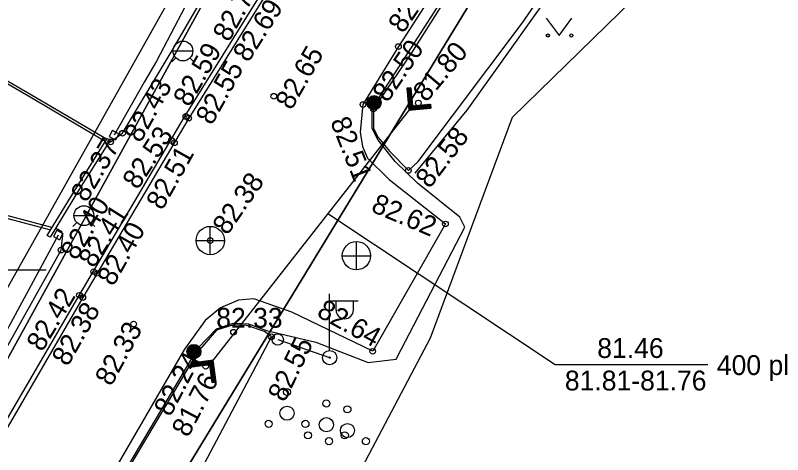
# Model space of a CAD drawing. Extents: x 632023 to 632360, y 6447035 to 6447662.
# Drawn here: x 632150.91 to 632177.98, y 6447143.48 to 6447158.98 of the extents above; entities that cross this region are included whole.
import ezdxf

# ---------------------------------------------------------------- set-up
doc = ezdxf.new("R2010")
doc.units = 0
for name, color, linetype in [('AED', 7, 'Continuous'), ('HALJASTUS', 7, 'Continuous'), ('KKAEV', 7, 'Continuous'), ('KORGUS-EH2000', 7, 'Continuous'), ('MOOTPIIR', 7, 'Continuous'), ('PIIR', 7, 'Continuous'), ('POST', 7, 'Continuous'), ('PUU', 7, 'Continuous'), ('SKTRASS', 7, 'Continuous'), ('TEE', 7, 'Continuous'), ('TRUUP', 7, 'Continuous'), ('VEEKOGU', 7, 'Continuous'), ('VKAEV', 7, 'Continuous'), ('VORK', 7, 'Continuous')]:
    doc.layers.add(name, color=color, linetype=linetype)

msp = doc.modelspace()

# ---------------------------------------------------------------- linework, layer by layer
at = {"layer": 'AED'}
for p, q in [((632154.341, 6447154.929), (632154.219, 6447154.711)), ((632154.341, 6447154.929), (632154.559, 6447154.807)), ((632154.559, 6447154.807), (632154.437, 6447154.589)), ((632154.219, 6447154.711), (632154.437, 6447154.589)), ((632152.371, 6447151.401), (632152.249, 6447151.183)), ((632152.371, 6447151.401), (632152.589, 6447151.279)), ((632152.589, 6447151.279), (632152.467, 6447151.061)), ((632152.249, 6447151.183), (632152.467, 6447151.061))]:
    msp.add_line(p, q, dxfattribs=at)
for points in [[(632157.409, 6447160.277), (632155.887, 6447157.368), (632155.458, 6447156.62), (632154.389, 6447154.759)], [(632152.419, 6447151.231), (632150.503, 6447147.667), (632147.633, 6447142.511), (632144.933, 6447137.536), (632142.258, 6447132.671), (632139.957, 6447128.501), (632137.707, 6447124.394), (632135.785, 6447121.087)]]:
    msp.add_lwpolyline(points, dxfattribs=at)
at = {"layer": 'HALJASTUS'}
for p, q in [((632169.634, 6447158.879), (632170.097, 6447158.273)), ((632170.097, 6447158.273), (632170.543, 6447158.879))]:
    msp.add_line(p, q, dxfattribs=at)
msp.add_lwpolyline([(632165.01, 6447153.409), (632166.844, 6447155.638), (632170.583, 6447160.874), (632173.811, 6447165.756), (632175.072, 6447166.664), (632175.087, 6447167.38), (632175.041, 6447168.019), (632175.703, 6447168.673), (632177.954, 6447172.255), (632179.22, 6447174.665), (632179.842, 6447179.023), (632180.518, 6447181.36), (632181.542, 6447182.143), (632181.683, 6447184.834), (632181.703, 6447187.255), (632182.113, 6447187.633), (632182.823, 6447188.222)], dxfattribs=at)
for centre in [(632169.696, 6447158.273), (632170.525, 6447158.273)]:
    msp.add_circle(centre, 0.055, dxfattribs=at)
at = {"layer": 'KKAEV'}
for p, q in [((632157.787, 6447150.536), (632157.787, 6447151.536)), ((632157.287, 6447151.036), (632158.287, 6447151.036)), ((632162.943, 6447150), (632162.943, 6447151)), ((632162.443, 6447150.5), (632163.443, 6447150.5))]:
    msp.add_line(p, q, dxfattribs=at)
for centre in [(632157.787, 6447151.036), (632162.943, 6447150.5)]:
    msp.add_circle(centre, 0.5, dxfattribs=at)
at = {"layer": 'KORGUS-EH2000'}
for centre in [(632164.424, 6447157.881), (632160.028, 6447156.128), (632163.174, 6447155.836), (632163.565, 6447155.9), (632165.127, 6447155.89), (632163.544, 6447155.685), (632156.924, 6447155.417), (632157.025, 6447155.356), (632154.689, 6447154.822), (632154.271, 6447154.519), (632156.421, 6447154.565), (632156.52, 6447154.488), (632164.774, 6447153.511), (632166.084, 6447151.621), (632157.787, 6447151.036), (632152.519, 6447150.698), (632153.672, 6447149.935), (632153.794, 6447149.877), (632153.168, 6447149.103), (632153.287, 6447149.025), (632155.082, 6447148.088), (632158.606, 6447147.8), (632159.944, 6447147.639), (632163.516, 6447147.126), (632157.278, 6447147.11), (632157.624, 6447146.598)]:
    msp.add_circle(centre, 0.1, dxfattribs=at)
at = {"layer": 'MOOTPIIR'}
for points in [[(632122.821, 6447099.861), (632157.62, 6447161.817), (632161.709, 6447169.096), (632167.956, 6447180.22), (632170.491, 6447193.725), (632169.723, 6447206.007), (632159.062, 6447208.962), (632159.289, 6447214.417), (632149.884, 6447217.543), (632147.128, 6447220.043), (632152.584, 6447221.777), (632161.676, 6447220.697), (632172.416, 6447220.015), (632167.927, 6447224.391), (632170.988, 6447227.531), (632181.423, 6447231.153), (632186.85, 6447245.814), (632204.524, 6447254.566), (632231.062, 6447259.453), (632257.089, 6447258.771), (632268.17, 6447254.679), (632277.547, 6447247.496), (632281.695, 6447227.8), (632284.65, 6447225.698)], [(632286.923, 6447209.843), (632283.827, 6447207.494), (632279.251, 6447205.467), (632265.385, 6447205.41), (632212.195, 6447198.62), (632184.634, 6447195.523), (632182.986, 6447176.571), (632176.053, 6447162.819), (632168.438, 6447155.374), (632165.54, 6447147.589), (632162.585, 6447141.963)]]:
    msp.add_lwpolyline(points, dxfattribs=at)
at = {"layer": 'PIIR'}
msp.add_lwpolyline([(632245.428, 6447040.561), (632240.28, 6447043.35), (632233.15, 6447048.46), (632220.69, 6447059.16), (632200.39, 6447078.27), (632142.76, 6447111.5), (632139.33, 6447110.64), (632132.69, 6447114.25), (632161.06, 6447165.85), (632167.24, 6447172.52), (632172.02, 6447181.01), (632170.71, 6447206.69), (632181.18, 6447207.06), (632177.12, 6447178.4), (632167.15, 6447159.75), (632147.18, 6447126.98), (632145.29, 6447123.53), (632148.79, 6447114.89), (632197.32, 6447087.21), (632239.71, 6447053.82), (632244.12, 6447049.64), (632252.02, 6447044.97), (632254.064, 6447044.345)], dxfattribs=at)
for points in [[(632155.74, 6447168.61), (632161.06, 6447165.85), (632132.69, 6447114.25), (632139.33, 6447110.64), (632124.53, 6447080.23), (632054.12, 6447082.79), (632072.41, 6447132.21), (632102.35, 6447186.26), (632113.34, 6447206.05), (632137.32, 6447192.31), (632144.84, 6447183.58), (632140.82, 6447176.55), (632155.48, 6447168.17)], [(632167.15, 6447159.75), (632220.09, 6447166.23), (632230.67, 6447104.66), (632202.81, 6447100.87), (632147.18, 6447126.98)]]:
    msp.add_lwpolyline(points, close=True, dxfattribs=at)
at = {"layer": 'POST'}
for p, q in [((632161.998, 6447147.153), (632161.998, 6447149.153)), ((632161.998, 6447148.903), (632162.998, 6447148.903)), ((632162.225, 6447148.582), (632162.225, 6447148.903)), ((632162.837, 6447148.582), (632162.837, 6447148.903)), ((632160.164, 6447147.541), (632161.998, 6447146.903)), ((632161.998, 6447146.903), (632161.998, 6447146.903))]:
    msp.add_line(p, q, dxfattribs=at)
for centre, radius in [((632163.565, 6447155.9), 0.25), ((632163.565, 6447155.9), 0.225), ((632163.565, 6447155.9), 0.2), ((632163.565, 6447155.9), 0.175), ((632163.565, 6447155.9), 0.15), ((632163.565, 6447155.9), 0.125), ((632163.565, 6447155.9), 0.1), ((632163.565, 6447155.9), 0.075), ((632163.565, 6447155.9), 0.05), ((632163.565, 6447155.9), 0.025), ((632160.164, 6447147.541), 0.2), ((632157.207, 6447147.12), 0.25), ((632157.207, 6447147.12), 0.225), ((632157.207, 6447147.12), 0.2), ((632157.207, 6447147.12), 0.175), ((632157.207, 6447147.12), 0.15), ((632157.207, 6447147.12), 0.125), ((632157.207, 6447147.12), 0.1), ((632157.207, 6447147.12), 0.075), ((632157.207, 6447147.12), 0.05), ((632157.207, 6447147.12), 0.025), ((632161.998, 6447146.903), 0.25), ((632161.998, 6447146.903), 0.0234)]:
    msp.add_circle(centre, radius, dxfattribs=at)
msp.add_arc((632162.531, 6447148.582), 0.306, 180, 0, dxfattribs=at)
at = {"layer": 'PUU'}
for centre, radius in [((632160.494, 6447145.69), 0.125), ((632161.883, 6447145.284), 0.125), ((632160.494, 6447144.94), 0.25), ((632162.626, 6447145.079), 0.125), ((632161.883, 6447144.534), 0.25), ((632159.844, 6447144.565), 0.125), ((632161.144, 6447144.565), 0.125), ((632162.626, 6447144.329), 0.25), ((632161.233, 6447144.159), 0.125), ((632162.533, 6447144.159), 0.125), ((632161.976, 6447143.954), 0.125), ((632163.276, 6447143.954), 0.125)]:
    msp.add_circle(centre, radius, dxfattribs=at)
at = {"layer": 'SKTRASS'}
msp.add_lwpolyline([(632154.142, 6447154.633), (632154.248, 6447154.577), (632153.173, 6447152.866), (632152.133, 6447151.158), (632152.031, 6447151.219), (632153.077, 6447152.923)], close=True, dxfattribs=at)
at = {"layer": 'TEE'}
for points in [[(632148.241, 6447140.554), (632150.166, 6447143.97), (632153.158, 6447149.101), (632156.897, 6447155.434), (632159.967, 6447160.381), (632162.806, 6447164.793), (632165.92, 6447169.647), (632167.453, 6447172.008), (632168.598, 6447173.895), (632169.123, 6447174.744), (632169.891, 6447176.285), (632170.646, 6447177.967)], [(632170.784, 6447177.909), (632170.365, 6447176.975), (632170.026, 6447176.221), (632169.255, 6447174.671), (632168.726, 6447173.817), (632167.58, 6447171.928), (632166.046, 6447169.566), (632162.932, 6447164.712), (632160.094, 6447160.301), (632157.025, 6447155.356), (632153.287, 6447149.025), (632150.296, 6447143.895), (632148.372, 6447140.481)], [(632154.201, 6447154.502), (632154.271, 6447154.519), (632154.689, 6447154.822), (632156.477, 6447157.807), (632157.849, 6447160.173), (632158.091, 6447160.294), (632158.714, 6447161.238), (632161.505, 6447165.674), (632164.293, 6447170.002), (632166.125, 6447172.798), (632167.727, 6447175.433), (632168.299, 6447176.657)], [(632171.853, 6447169.323), (632170.061, 6447166.564), (632168.219, 6447163.874), (632167.484, 6447162.625), (632164.424, 6447157.881), (632163.174, 6447155.836), (632163.078, 6447154.861), (632163.153, 6447154.353), (632163.336, 6447153.939), (632164.098, 6447153.192), (632166.084, 6447151.621), (632163.516, 6447147.126), (632160.666, 6447148.51), (632159.326, 6447148.973), (632158.786, 6447148.935), (632158.151, 6447148.658), (632157.601, 6447148.211), (632156.882, 6447147.201), (632151.761, 6447138.378)], [(632152.122, 6447138.409), (632157.353, 6447147.252), (632158.004, 6447147.914), (632158.589, 6447148.115), (632159.129, 6447148.09), (632159.765, 6447147.866), (632161.509, 6447147.444), (632163.356, 6447146.726), (632164.343, 6447146.854), (632164.521, 6447147.195), (632166.769, 6447151.512), (632166.588, 6447151.862), (632165.096, 6447153.056), (632164.304, 6447153.83), (632163.712, 6447154.576), (632163.501, 6447154.991), (632163.501, 6447155.343), (632163.501, 6447155.694), (632168.552, 6447163.553), (632171.651, 6447168.518), (632171.974, 6447169.252)], [(632139.756, 6447150.326), (632143.883, 6447149.95), (632148.495, 6447149.471), (632150.051, 6447151.965), (632152.149, 6447151.416), (632152.192, 6447151.496), (632150.015, 6447152.075), (632148.47, 6447149.57), (632143.872, 6447150.022), (632139.8, 6447150.42)], [(632135.73, 6447120.984), (632135.853, 6447120.926), (632136.022, 6447120.987), (632137.033, 6447122.748), (632142.091, 6447132.029), (632145.608, 6447138.314), (632147.008, 6447140.905), (632149.026, 6447144.474), (632152.519, 6447150.698), (632152.585, 6447151.224), (632152.543, 6447151.343), (632152.327, 6447151.477)]]:
    msp.add_lwpolyline(points, dxfattribs=at)
msp.add_lwpolyline([(632149.55, 6447158.536), (632149.483, 6447158.57), (632148.911, 6447157.567), (632151.43, 6447156.103), (632154.081, 6447154.547), (632154.127, 6447154.618), (632151.472, 6447156.169), (632149.024, 6447157.589)], close=True, dxfattribs=at)
at = {"layer": 'TRUUP'}
for p, q in [((632164.858, 6447156.424), (632164.716, 6447156.409)), ((632164.829, 6447156.421), (632164.739, 6447156.186)), ((632164.857, 6447156.423), (632164.744, 6447156.13)), ((632164.858, 6447156.424), (632164.921, 6447155.791)), ((632164.716, 6447156.409), (632164.794, 6447155.635)), ((632164.745, 6447156.412), (632164.722, 6447156.351)), ((632164.773, 6447156.415), (632164.727, 6447156.296)), ((632164.801, 6447156.418), (632164.733, 6447156.241)), ((632164.863, 6447156.37), (632164.75, 6447156.075)), ((632164.869, 6447156.315), (632164.755, 6447156.02)), ((632164.874, 6447156.26), (632164.761, 6447155.964)), ((632164.88, 6447156.204), (632164.766, 6447155.909)), ((632164.885, 6447156.149), (632164.772, 6447155.854)), ((632164.787, 6447156.416), (632164.858, 6447155.713)), ((632164.891, 6447156.094), (632164.777, 6447155.799)), ((632164.896, 6447156.039), (632164.783, 6447155.743)), ((632164.902, 6447155.983), (632164.788, 6447155.688)), ((632164.907, 6447155.928), (632164.795, 6447155.635)), ((632157.83, 6447146.734), (632164.858, 6447155.713)), ((632164.794, 6447155.635), (632165.568, 6447155.713)), ((632164.913, 6447155.873), (632164.823, 6447155.638)), ((632164.919, 6447155.818), (632164.851, 6447155.641)), ((632164.858, 6447155.713), (632165.561, 6447155.784)), ((632164.936, 6447155.792), (632164.878, 6447155.643)), ((632164.963, 6447155.795), (632164.906, 6447155.646)), ((632164.921, 6447155.791), (632165.554, 6447155.854)), ((632164.991, 6447155.798), (632164.934, 6447155.649)), ((632165.019, 6447155.801), (632164.962, 6447155.652)), ((632165.047, 6447155.803), (632164.99, 6447155.655)), ((632165.075, 6447155.806), (632165.018, 6447155.657)), ((632165.103, 6447155.809), (632165.046, 6447155.66)), ((632165.131, 6447155.812), (632165.073, 6447155.663)), ((632165.158, 6447155.815), (632165.101, 6447155.666)), ((632165.186, 6447155.817), (632165.129, 6447155.669)), ((632165.214, 6447155.82), (632165.157, 6447155.671)), ((632165.242, 6447155.823), (632165.185, 6447155.674)), ((632165.27, 6447155.826), (632165.213, 6447155.677)), ((632165.298, 6447155.829), (632165.241, 6447155.68)), ((632165.326, 6447155.831), (632165.268, 6447155.683)), ((632165.353, 6447155.834), (632165.296, 6447155.685)), ((632165.381, 6447155.837), (632165.324, 6447155.688)), ((632165.409, 6447155.84), (632165.352, 6447155.691)), ((632165.437, 6447155.843), (632165.38, 6447155.694)), ((632165.465, 6447155.845), (632165.408, 6447155.697)), ((632165.493, 6447155.848), (632165.436, 6447155.699)), ((632165.521, 6447155.851), (632165.463, 6447155.702)), ((632165.548, 6447155.854), (632165.491, 6447155.705)), ((632165.558, 6447155.81), (632165.519, 6447155.708)), ((632165.564, 6447155.755), (632165.547, 6447155.711)), ((632165.554, 6447155.854), (632165.568, 6447155.713)), ((632157.891, 6447146.814), (632157.12, 6447146.712)), ((632157.138, 6447146.571), (632157.12, 6447146.712)), ((632157.125, 6447146.67), (632157.141, 6447146.715)), ((632157.83, 6447146.734), (632157.129, 6447146.641)), ((632157.133, 6447146.615), (632157.169, 6447146.718)), ((632157.144, 6447146.572), (632157.196, 6447146.722)), ((632157.172, 6447146.575), (632157.224, 6447146.726)), ((632157.199, 6447146.579), (632157.252, 6447146.729)), ((632157.227, 6447146.583), (632157.28, 6447146.733)), ((632157.255, 6447146.586), (632157.308, 6447146.737)), ((632157.283, 6447146.59), (632157.335, 6447146.74)), ((632157.31, 6447146.593), (632157.363, 6447146.744)), ((632157.338, 6447146.597), (632157.391, 6447146.748)), ((632157.366, 6447146.601), (632157.419, 6447146.751)), ((632157.394, 6447146.604), (632157.446, 6447146.755)), ((632157.422, 6447146.608), (632157.474, 6447146.759)), ((632157.449, 6447146.612), (632157.502, 6447146.762)), ((632157.477, 6447146.615), (632157.53, 6447146.766)), ((632157.505, 6447146.619), (632157.557, 6447146.77)), ((632157.533, 6447146.623), (632157.585, 6447146.773)), ((632157.56, 6447146.626), (632157.613, 6447146.777)), ((632157.588, 6447146.63), (632157.641, 6447146.781)), ((632157.616, 6447146.634), (632157.668, 6447146.784)), ((632157.644, 6447146.637), (632157.696, 6447146.788)), ((632157.671, 6447146.641), (632157.724, 6447146.791)), ((632157.699, 6447146.645), (632157.752, 6447146.795)), ((632157.727, 6447146.648), (632157.779, 6447146.799)), ((632157.755, 6447146.652), (632157.807, 6447146.802)), ((632157.772, 6447146.627), (632157.835, 6447146.806)), ((632157.78, 6447146.572), (632157.863, 6447146.81)), ((632157.787, 6447146.517), (632157.89, 6447146.813)), ((632157.794, 6447146.462), (632157.898, 6447146.761)), ((632157.801, 6447146.407), (632157.906, 6447146.706)), ((632157.923, 6447146.033), (632157.83, 6447146.734)), ((632157.993, 6447146.042), (632157.891, 6447146.814)), ((632157.769, 6447146.654), (632157.138, 6447146.571)), ((632157.852, 6447146.023), (632157.769, 6447146.654)), ((632157.809, 6447146.352), (632157.913, 6447146.651)), ((632157.816, 6447146.297), (632157.92, 6447146.595)), ((632157.823, 6447146.242), (632157.927, 6447146.54)), ((632157.83, 6447146.187), (632157.935, 6447146.485)), ((632157.838, 6447146.132), (632157.942, 6447146.43)), ((632157.845, 6447146.076), (632157.949, 6447146.375)), ((632157.853, 6447146.023), (632157.956, 6447146.32)), ((632157.881, 6447146.027), (632157.964, 6447146.265)), ((632157.908, 6447146.031), (632157.971, 6447146.21)), ((632157.936, 6447146.034), (632157.978, 6447146.155)), ((632157.852, 6447146.023), (632157.993, 6447146.042)), ((632157.964, 6447146.038), (632157.985, 6447146.1))]:
    msp.add_line(p, q, dxfattribs=at)
msp.add_lwpolyline([(632175.342, 6447146.648), (632169.95, 6447146.648), (632161.939, 6447151.984)], dxfattribs=at)
at = {"layer": 'VEEKOGU'}
for points in [[(632163.544, 6447155.685), (632163.544, 6447154.994), (632163.712, 6447154.676), (632164.12, 6447154.175), (632164.774, 6447153.511), (632165.125, 6447153.82), (632168.79, 6447158.703), (632170.36, 6447160.977), (632173.675, 6447165.858), (632174.104, 6447167.522), (632174.082, 6447168.202), (632173.967, 6447168.568), (632173.619, 6447169.13), (632172.975, 6447169.28), (632172.252, 6447169.202), (632171.847, 6447168.637), (632168.658, 6447163.621), (632164.863, 6447157.62), (632163.544, 6447155.685)], [(632142.959, 6447121.588), (632142.621, 6447120.606), (632142.841, 6447119.842), (632143.108, 6447119.456), (632143.691, 6447119.15), (632144.186, 6447119.134), (632145.083, 6447119.572), (632149.653, 6447128.231), (632151.657, 6447131.877), (632154.271, 6447136.892), (632159.944, 6447147.639), (632159.704, 6447147.821), (632159.078, 6447148.035), (632158.606, 6447148.064), (632158.004, 6447147.876), (632157.338, 6447147.095), (632152.122, 6447138.34), (632147.369, 6447129.538), (632142.959, 6447121.588)]]:
    msp.add_lwpolyline(points, dxfattribs=at)
at = {"layer": 'VKAEV'}
for p, q in [((632156.47, 6447157.727), (632157.17, 6447157.727)), ((632156.573, 6447157.48), (632156.433, 6447157.34)), ((632157.067, 6447157.48), (632157.207, 6447157.34)), ((632152.976, 6447151.915), (632153.676, 6447151.915)), ((632153.079, 6447151.668), (632152.939, 6447151.528)), ((632153.573, 6447151.668), (632153.713, 6447151.528))]:
    msp.add_line(p, q, dxfattribs=at)
for centre in [(632156.82, 6447157.727), (632153.326, 6447151.915)]:
    msp.add_circle(centre, 0.35, dxfattribs=at)
at = {"layer": 'VORK'}
msp.add_line((632148, 6447150), (632152, 6447150), dxfattribs=at)

# ---------------------------------------------------------------- texts
at = {"layer": 'KORGUS-EH2000'}
for s, rotation, p in [('82.58', 55.9744, (632164.591, 6447158.314)), ('82.74', 60.69, (632158.441, 6447158.01)), ('82.69', 57.5928, (632159.127, 6447157.289)), ('82.50', 55.8525, (632164.039, 6447155.877)), ('82.59', 60.1172, (632157.039, 6447155.717)), ('82.65', 60.1952, (632160.647, 6447155.605)), ('81.80', 49.9138, (632165.408, 6447155.886)), ('82.55', 60.8431, (632157.841, 6447155.075)), ('82.43', 60.9088, (632155.32, 6447154.452)), ('82.51', 291.6444, (632162.009, 6447155.239)), ('82.53', 56.9506, (632155.224, 6447152.8)), ('82.58', 52.6724, (632165.524, 6447152.84)), ('82.37', 59.4055, (632153.419, 6447152.349)), ('82.51', 60.7086, (632156.091, 6447152.073)), ('82.38', 55.3453, (632158.387, 6447151.193)), ('82.62', 337.0459, (632163.421, 6447152.075)), ('82.40', 58.9649, (632153.058, 6447150.303)), ('82.41', 57.8043, (632153.677, 6447150.03)), ('82.40', 60.4612, (632154.363, 6447149.389)), ('82.42', 59.1049, (632151.856, 6447147.076)), ('82.38', 60.1503, (632152.756, 6447146.561)), ('82.64', 331.0016, (632161.503, 6447148.385)), ('82.33', 61.4108, (632154.29, 6447145.86)), ('82.55', 64.1336, (632160.413, 6447145.301)), ('82.24', 62.1256, (632156.375, 6447144.788)), ('81.76', 62.2191, (632157.004, 6447144.055))]:
    msp.add_text(s, height=0.7, rotation=rotation, dxfattribs=at).set_placement(p)
msp.add_text('82.33', height=0.7, dxfattribs=at).set_placement((632157.996, 6447147.958))
at = {"layer": 'TRUUP'}
for s, p in [('81.46', (632171.44, 6447146.891)), ('400 plast', (632175.66, 6447146.289)), ('81.81-81.76', (632170.297, 6447145.744))]:
    msp.add_text(s, height=0.7, dxfattribs=at).set_placement(p)

doc.saveas('drawing.dxf')
